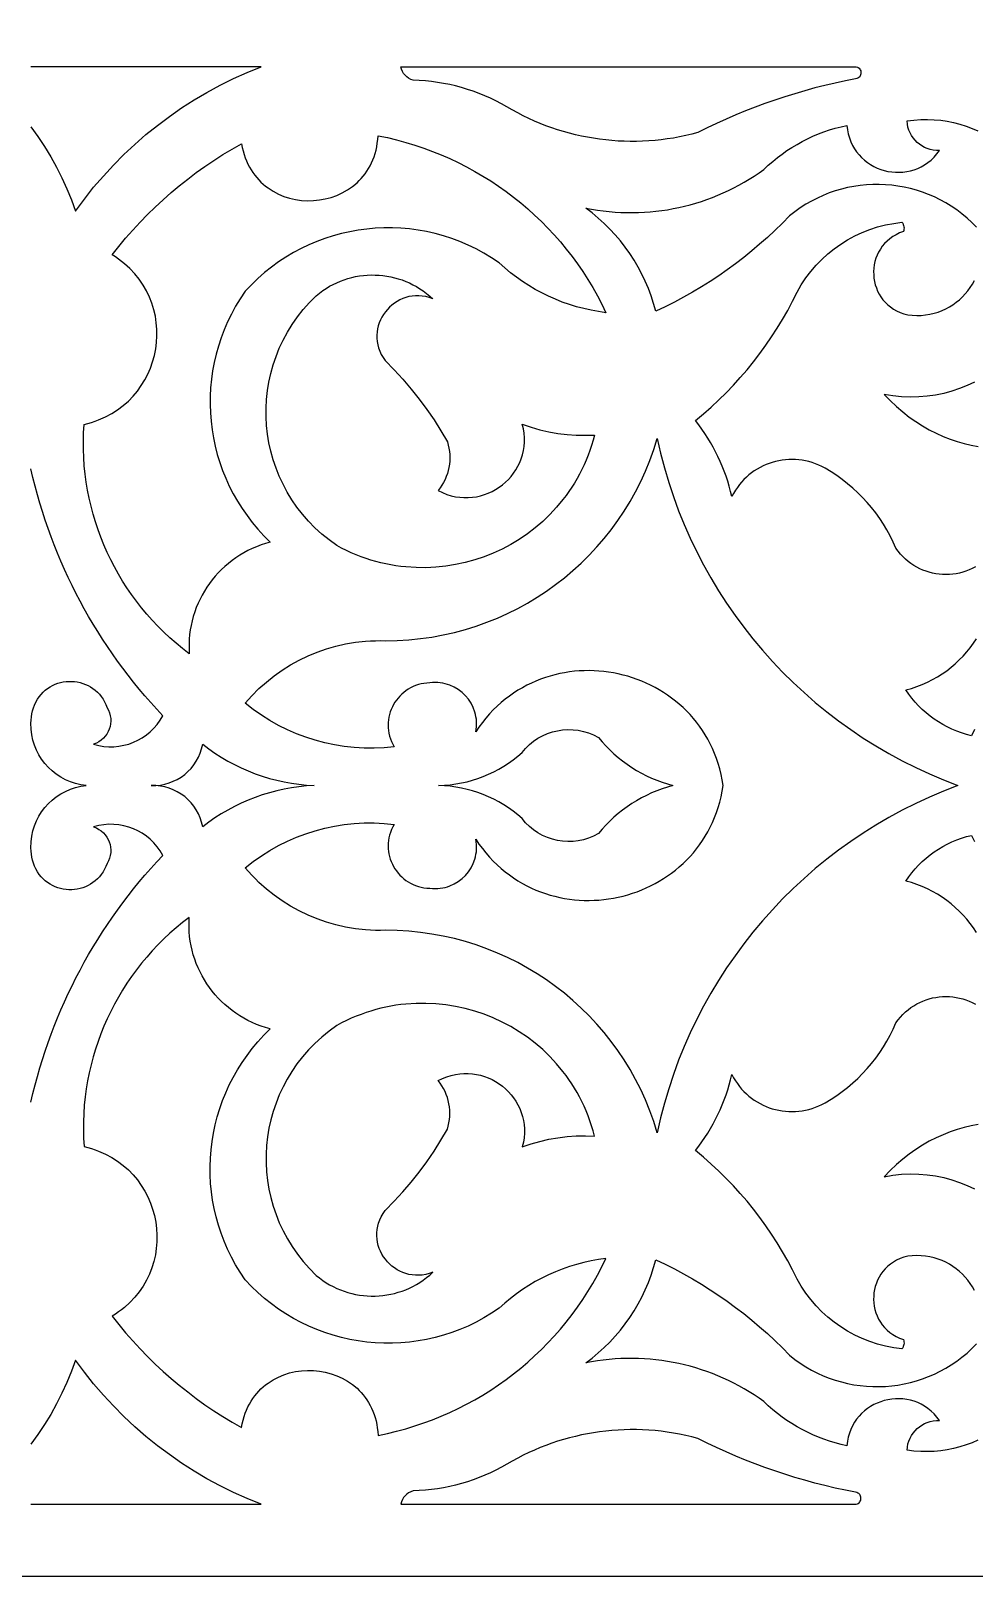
# Model space of a CAD drawing. Extents: x -350 to 350, y -250 to 250.
# Drawn here: x 3.4 to 55.9, y -194 to -108 of the extents above; entities that cross this region are included whole.
import ezdxf

# ---------------------------------------------------------------- set-up
doc = ezdxf.new("R2010")
doc.units = 0
doc.layers.add('BITMAP_LAYER', color=18, linetype='CONTINUOUS')
doc.layers.add('LAYER_2', color=174, linetype='CONTINUOUS')

msp = doc.modelspace()

# ---------------------------------------------------------------- linework, layer by layer
at = {"layer": 'BITMAP_LAYER'}
for points in [[(3.374, -113.335), (3.764, -113.877), (4.132, -114.433), (4.478, -115.002), (4.801, -115.584), (5.1, -116.179), (5.376, -116.784), (5.628, -117.4), (5.856, -118.026), (6.349, -117.356), (6.865, -116.706), (7.405, -116.076), (7.966, -115.468), (8.548, -114.881), (9.152, -114.316), (9.775, -113.774), (10.418, -113.256), (11.08, -112.76), (11.759, -112.29), (12.456, -111.843), (13.17, -111.422), (13.9, -111.027), (14.645, -110.658), (15.406, -110.316), (16.18, -110.001), (3.374, -110.001)], [(55.999, -118.929), (55.736, -118.664), (55.463, -118.414), (55.18, -118.179), (54.889, -117.96), (54.589, -117.757), (54.282, -117.569), (53.968, -117.397), (53.647, -117.241), (53.32, -117.1), (52.989, -116.975), (52.652, -116.866), (52.312, -116.773), (51.968, -116.696), (51.621, -116.634), (51.273, -116.589), (50.922, -116.56), (50.571, -116.546), (50.219, -116.549), (49.867, -116.568), (49.517, -116.603), (49.167, -116.654), (48.82, -116.721), (48.475, -116.805), (48.134, -116.905), (47.796, -117.021), (47.463, -117.154), (47.135, -117.303), (46.812, -117.468), (46.496, -117.65), (46.187, -117.849), (45.885, -118.064), (45.591, -118.296), (45.187, -118.706), (44.775, -119.106), (44.353, -119.497), (43.922, -119.877), (43.483, -120.247), (43.036, -120.607), (42.581, -120.956), (42.117, -121.295), (41.646, -121.623), (41.167, -121.94), (40.68, -122.245), (40.186, -122.54), (39.686, -122.824), (39.178, -123.096), (38.664, -123.356), (38.143, -123.605), (38.025, -123.175), (37.889, -122.753), (37.734, -122.338), (37.562, -121.931), (37.373, -121.533), (37.166, -121.144), (36.943, -120.764), (36.704, -120.394), (36.449, -120.035), (36.178, -119.687), (35.892, -119.351), (35.592, -119.027), (35.276, -118.716), (34.947, -118.417), (34.604, -118.133), (34.247, -117.862), (34.572, -117.924), (34.898, -117.977), (35.224, -118.022), (35.551, -118.057), (35.878, -118.085), (36.204, -118.103), (36.531, -118.113), (36.857, -118.115), (37.183, -118.109), (37.508, -118.093), (37.832, -118.07), (38.155, -118.038), (38.477, -117.998), (38.798, -117.95), (39.117, -117.893), (39.435, -117.828), (39.751, -117.756), (40.065, -117.675), (40.376, -117.586), (40.686, -117.488), (40.993, -117.383), (41.297, -117.27), (41.599, -117.149), (41.898, -117.02), (42.193, -116.884), (42.486, -116.739), (42.774, -116.587), (43.06, -116.426), (43.341, -116.259), (43.619, -116.083), (43.892, -115.9), (44.161, -115.709), (44.403, -115.481), (44.653, -115.262), (44.91, -115.053), (45.174, -114.854), (45.444, -114.664), (45.721, -114.484), (46.004, -114.314), (46.293, -114.154), (46.588, -114.004), (46.887, -113.865), (47.192, -113.737), (47.502, -113.619), (47.816, -113.512), (48.134, -113.416), (48.456, -113.332), (48.781, -113.258), (48.808, -113.502), (48.853, -113.734), (48.916, -113.957), (48.994, -114.168), (49.088, -114.369), (49.197, -114.558), (49.318, -114.735), (49.453, -114.901), (49.598, -115.054), (49.754, -115.195), (49.92, -115.324), (50.095, -115.44), (50.277, -115.542), (50.466, -115.631), (50.66, -115.707), (50.86, -115.768), (51.063, -115.816), (51.27, -115.849), (51.478, -115.867), (51.688, -115.87), (51.897, -115.859), (52.106, -115.831), (52.313, -115.789), (52.517, -115.73), (52.717, -115.655), (52.913, -115.563), (53.103, -115.455), (53.287, -115.329), (53.463, -115.187), (53.631, -115.027), (53.789, -114.849), (53.937, -114.653), (53.759, -114.653), (53.585, -114.635), (53.416, -114.601), (53.254, -114.55), (53.099, -114.485), (52.952, -114.405), (52.813, -114.311), (52.685, -114.206), (52.568, -114.088), (52.462, -113.96), (52.37, -113.821), (52.29, -113.673), (52.226, -113.517), (52.177, -113.354), (52.144, -113.184), (52.129, -113.008), (52.51, -112.96), (52.888, -112.933), (53.263, -112.927), (53.634, -112.941), (54, -112.975), (54.361, -113.029), (54.716, -113.101), (55.065, -113.191), (55.407, -113.299), (55.741, -113.425), (56.067, -113.567)], [(55.926, -137.833), (55.755, -137.922), (55.58, -138.001), (55.402, -138.068), (55.221, -138.126), (55.038, -138.173), (54.853, -138.209), (54.667, -138.235), (54.479, -138.251), (54.292, -138.256), (54.104, -138.251), (53.917, -138.236), (53.731, -138.211), (53.547, -138.175), (53.364, -138.13), (53.184, -138.074), (53.007, -138.007), (52.833, -137.931), (52.664, -137.845), (52.499, -137.748), (52.338, -137.642), (52.183, -137.525), (52.034, -137.399), (51.892, -137.262), (51.756, -137.116), (51.627, -136.96), (51.507, -136.793), (51.354, -136.446), (51.187, -136.105), (51.006, -135.773), (50.812, -135.449), (50.605, -135.134), (50.386, -134.827), (50.154, -134.531), (49.91, -134.244), (49.654, -133.967), (49.388, -133.701), (49.11, -133.445), (48.821, -133.201), (48.522, -132.969), (48.213, -132.748), (47.894, -132.54), (47.566, -132.345), (47.39, -132.25), (47.211, -132.166), (47.03, -132.092), (46.847, -132.028), (46.663, -131.974), (46.477, -131.93), (46.29, -131.896), (46.103, -131.872), (45.916, -131.857), (45.729, -131.852), (45.542, -131.856), (45.356, -131.869), (45.172, -131.892), (44.989, -131.923), (44.808, -131.964), (44.629, -132.013), (44.453, -132.071), (44.281, -132.137), (44.111, -132.213), (43.945, -132.296), (43.784, -132.388), (43.627, -132.488), (43.474, -132.596), (43.327, -132.712), (43.186, -132.836), (43.05, -132.968), (42.921, -133.107), (42.798, -133.254), (42.682, -133.408), (42.574, -133.569), (42.473, -133.738), (42.381, -133.914), (42.31, -133.627), (42.232, -133.342), (42.147, -133.06), (42.053, -132.78), (41.952, -132.503), (41.844, -132.23), (41.728, -131.959), (41.605, -131.692), (41.474, -131.428), (41.336, -131.167), (41.192, -130.911), (41.04, -130.658), (40.881, -130.409), (40.715, -130.164), (40.542, -129.924), (40.362, -129.688), (40.804, -129.317), (41.235, -128.935), (41.655, -128.541), (42.064, -128.137), (42.461, -127.722), (42.846, -127.297), (43.22, -126.862), (43.581, -126.417), (43.93, -125.962), (44.266, -125.498), (44.59, -125.025), (44.901, -124.543), (45.198, -124.053), (45.483, -123.554), (45.753, -123.048), (46.01, -122.533), (46.241, -122.133), (46.494, -121.75), (46.769, -121.386), (47.065, -121.041), (47.381, -120.716), (47.715, -120.411), (48.067, -120.128), (48.435, -119.867), (48.819, -119.628), (49.217, -119.412), (49.628, -119.221), (50.051, -119.055), (50.485, -118.914), (50.93, -118.799), (51.383, -118.712), (51.844, -118.652), (51.882, -118.709), (51.913, -118.77), (51.935, -118.834), (51.95, -118.899), (51.956, -118.966), (51.954, -119.034), (51.943, -119.101), (51.924, -119.167), (51.712, -119.247), (51.516, -119.341), (51.333, -119.447), (51.166, -119.566), (51.013, -119.696), (50.874, -119.836), (50.75, -119.985), (50.64, -120.142), (50.544, -120.307), (50.462, -120.477), (50.395, -120.653), (50.342, -120.832), (50.302, -121.015), (50.277, -121.201), (50.266, -121.387), (50.269, -121.574), (50.285, -121.76), (50.316, -121.944), (50.36, -122.126), (50.418, -122.304), (50.489, -122.477), (50.574, -122.645), (50.673, -122.806), (50.785, -122.96), (50.911, -123.105), (51.05, -123.241), (51.203, -123.366), (51.368, -123.48), (51.547, -123.581), (51.74, -123.669), (51.945, -123.742), (52.163, -123.8), (52.419, -123.828), (52.671, -123.839), (52.919, -123.832), (53.161, -123.809), (53.398, -123.77), (53.629, -123.716), (53.854, -123.647), (54.071, -123.564), (54.282, -123.468), (54.484, -123.359), (54.678, -123.238), (54.864, -123.105), (55.04, -122.961), (55.206, -122.806), (55.363, -122.642), (55.508, -122.469), (55.643, -122.286), (55.765, -122.096), (55.876, -121.899)], [(55.871, -127.548), (55.462, -127.741), (55.041, -127.911), (54.609, -128.056), (54.166, -128.176), (53.713, -128.269), (53.251, -128.335), (52.782, -128.374), (52.306, -128.383), (51.824, -128.363), (51.337, -128.312), (50.846, -128.23), (51.186, -128.579), (51.534, -128.905), (51.888, -129.208), (52.249, -129.489), (52.616, -129.747), (52.987, -129.984), (53.364, -130.199), (53.744, -130.392), (54.128, -130.565), (54.516, -130.718), (54.906, -130.85), (55.298, -130.963), (55.692, -131.056), (56.086, -131.129)], [(3.374, -167.624), (3.487, -167.143), (3.607, -166.664), (3.736, -166.187), (3.873, -165.714), (4.017, -165.243), (4.169, -164.775), (4.329, -164.31), (4.497, -163.847), (4.672, -163.388), (4.855, -162.932), (5.045, -162.479), (5.244, -162.03), (5.449, -161.584), (5.662, -161.141), (5.882, -160.703), (6.11, -160.268), (6.345, -159.836), (6.587, -159.409), (6.837, -158.985), (7.093, -158.566), (7.357, -158.151), (7.628, -157.74), (7.905, -157.333), (8.19, -156.931), (8.482, -156.534), (8.78, -156.141), (9.085, -155.752), (9.397, -155.369), (9.716, -154.99), (10.041, -154.617), (10.373, -154.248), (10.712, -153.885), (10.565, -153.635), (10.398, -153.403), (10.214, -153.189), (10.014, -152.993), (9.798, -152.816), (9.569, -152.659), (9.329, -152.522), (9.077, -152.405), (8.817, -152.311), (8.549, -152.238), (8.275, -152.189), (7.997, -152.162), (7.715, -152.159), (7.432, -152.181), (7.148, -152.228), (6.866, -152.301), (7.019, -152.362), (7.161, -152.438), (7.29, -152.528), (7.406, -152.631), (7.509, -152.744), (7.598, -152.867), (7.673, -152.999), (7.733, -153.137), (7.777, -153.281), (7.806, -153.43), (7.818, -153.581), (7.813, -153.733), (7.791, -153.886), (7.751, -154.037), (7.693, -154.186), (7.615, -154.331), (7.551, -154.502), (7.475, -154.662), (7.388, -154.812), (7.292, -154.952), (7.187, -155.081), (7.074, -155.2), (6.953, -155.307), (6.826, -155.405), (6.692, -155.491), (6.553, -155.567), (6.409, -155.632), (6.261, -155.687), (6.11, -155.73), (5.957, -155.763), (5.801, -155.785), (5.645, -155.796), (5.488, -155.797), (5.331, -155.786), (5.175, -155.765), (5.021, -155.732), (4.87, -155.689), (4.722, -155.634), (4.577, -155.569), (4.438, -155.492), (4.303, -155.405), (4.175, -155.306), (4.053, -155.196), (3.938, -155.075), (3.832, -154.943), (3.735, -154.8), (3.647, -154.645), (3.57, -154.479), (3.51, -154.319), (3.462, -154.155), (3.426, -153.988), (3.399, -153.818), (3.383, -153.646), (3.375, -153.474), (3.385, -153.131), (3.42, -152.826), (3.482, -152.53), (3.57, -152.245), (3.681, -151.97), (3.815, -151.708), (3.971, -151.459), (4.148, -151.226), (4.344, -151.009), (4.557, -150.809), (4.788, -150.628), (5.034, -150.466), (5.295, -150.326), (5.569, -150.208), (5.855, -150.113), (6.152, -150.044), (6.458, -150), (6.152, -149.956), (5.855, -149.887), (5.569, -149.792), (5.295, -149.674), (5.034, -149.534), (4.788, -149.372), (4.557, -149.191), (4.344, -148.991), (4.148, -148.774), (3.971, -148.541), (3.815, -148.292), (3.681, -148.03), (3.57, -147.755), (3.482, -147.47), (3.42, -147.174), (3.385, -146.869), (3.375, -146.526), (3.383, -146.354), (3.399, -146.182), (3.426, -146.012), (3.462, -145.845), (3.51, -145.681), (3.57, -145.521), (3.647, -145.355), (3.735, -145.2), (3.832, -145.057), (3.938, -144.925), (4.053, -144.804), (4.175, -144.694), (4.303, -144.595), (4.438, -144.508), (4.577, -144.431), (4.722, -144.366), (4.87, -144.311), (5.021, -144.268), (5.175, -144.235), (5.331, -144.214), (5.488, -144.203), (5.645, -144.204), (5.801, -144.215), (5.957, -144.237), (6.11, -144.27), (6.261, -144.313), (6.409, -144.368), (6.553, -144.433), (6.692, -144.509), (6.826, -144.595), (6.953, -144.693), (7.074, -144.8), (7.187, -144.919), (7.292, -145.048), (7.388, -145.188), (7.475, -145.338), (7.551, -145.498), (7.615, -145.669), (7.693, -145.814), (7.751, -145.963), (7.791, -146.114), (7.813, -146.267), (7.818, -146.419), (7.806, -146.57), (7.777, -146.719), (7.733, -146.863), (7.673, -147.001), (7.598, -147.133), (7.509, -147.256), (7.406, -147.369), (7.29, -147.472), (7.161, -147.562), (7.019, -147.638), (6.866, -147.699), (7.148, -147.772), (7.432, -147.819), (7.715, -147.841), (7.997, -147.838), (8.275, -147.811), (8.549, -147.762), (8.817, -147.689), (9.077, -147.595), (9.329, -147.478), (9.569, -147.341), (9.798, -147.184), (10.014, -147.007), (10.214, -146.811), (10.398, -146.597), (10.565, -146.365), (10.712, -146.115), (10.373, -145.752), (10.041, -145.383), (9.716, -145.01), (9.397, -144.631), (9.085, -144.248), (8.78, -143.859), (8.482, -143.466), (8.19, -143.069), (7.905, -142.667), (7.628, -142.26), (7.357, -141.849), (7.093, -141.434), (6.837, -141.015), (6.587, -140.591), (6.345, -140.164), (6.11, -139.732), (5.882, -139.297), (5.662, -138.859), (5.449, -138.416), (5.244, -137.97), (5.045, -137.521), (4.855, -137.068), (4.672, -136.612), (4.497, -136.153), (4.329, -135.69), (4.169, -135.225), (4.017, -134.757), (3.873, -134.286), (3.736, -133.813), (3.607, -133.336), (3.487, -132.857), (3.374, -132.376)], [(55.872, -146.886), (55.711, -147.227), (55.431, -147.155), (55.156, -147.071), (54.887, -146.973), (54.623, -146.863), (54.366, -146.741), (54.115, -146.608), (53.871, -146.462), (53.634, -146.306), (53.405, -146.138), (53.185, -145.96), (52.973, -145.772), (52.77, -145.573), (52.576, -145.364), (52.392, -145.146), (52.219, -144.919), (52.055, -144.682), (52.369, -144.594), (52.675, -144.492), (52.973, -144.376), (53.262, -144.247), (53.543, -144.105), (53.815, -143.95), (54.078, -143.784), (54.331, -143.607), (54.574, -143.418), (54.808, -143.219), (55.031, -143.01), (55.244, -142.792), (55.446, -142.564), (55.636, -142.327), (55.816, -142.082), (55.983, -141.829)], [(55.983, -158.171), (55.816, -157.918), (55.636, -157.673), (55.446, -157.436), (55.244, -157.208), (55.031, -156.99), (54.808, -156.781), (54.574, -156.582), (54.331, -156.393), (54.078, -156.216), (53.815, -156.05), (53.543, -155.895), (53.262, -155.753), (52.973, -155.624), (52.675, -155.508), (52.369, -155.406), (52.055, -155.318), (52.219, -155.081), (52.392, -154.854), (52.576, -154.636), (52.77, -154.427), (52.973, -154.228), (53.185, -154.04), (53.405, -153.862), (53.634, -153.694), (53.871, -153.538), (54.115, -153.392), (54.366, -153.259), (54.623, -153.137), (54.887, -153.027), (55.156, -152.929), (55.431, -152.845), (55.711, -152.773), (55.872, -153.114)], [(55.876, -178.101), (55.765, -177.904), (55.643, -177.714), (55.508, -177.531), (55.363, -177.358), (55.206, -177.194), (55.04, -177.039), (54.864, -176.895), (54.678, -176.762), (54.484, -176.641), (54.282, -176.532), (54.071, -176.436), (53.854, -176.353), (53.629, -176.284), (53.398, -176.23), (53.161, -176.191), (52.919, -176.168), (52.671, -176.161), (52.419, -176.172), (52.163, -176.2), (51.945, -176.258), (51.74, -176.331), (51.547, -176.419), (51.368, -176.52), (51.203, -176.634), (51.05, -176.759), (50.911, -176.895), (50.785, -177.04), (50.673, -177.194), (50.574, -177.355), (50.489, -177.523), (50.418, -177.696), (50.36, -177.874), (50.316, -178.056), (50.285, -178.24), (50.269, -178.426), (50.266, -178.613), (50.277, -178.799), (50.302, -178.985), (50.342, -179.168), (50.395, -179.347), (50.462, -179.523), (50.544, -179.693), (50.64, -179.858), (50.75, -180.015), (50.874, -180.164), (51.013, -180.304), (51.166, -180.434), (51.333, -180.553), (51.516, -180.659), (51.712, -180.753), (51.924, -180.833), (51.943, -180.899), (51.954, -180.966), (51.956, -181.034), (51.95, -181.101), (51.935, -181.166), (51.913, -181.23), (51.882, -181.291), (51.844, -181.348), (51.383, -181.288), (50.93, -181.201), (50.485, -181.086), (50.051, -180.945), (49.628, -180.779), (49.217, -180.588), (48.819, -180.372), (48.435, -180.133), (48.067, -179.872), (47.715, -179.589), (47.381, -179.284), (47.065, -178.959), (46.769, -178.614), (46.494, -178.25), (46.241, -177.867), (46.01, -177.467), (45.753, -176.952), (45.483, -176.446), (45.198, -175.947), (44.901, -175.457), (44.59, -174.975), (44.266, -174.502), (43.93, -174.038), (43.581, -173.583), (43.22, -173.138), (42.846, -172.703), (42.461, -172.278), (42.064, -171.863), (41.655, -171.459), (41.235, -171.065), (40.804, -170.683), (40.362, -170.312), (40.542, -170.076), (40.715, -169.836), (40.881, -169.591), (41.04, -169.342), (41.192, -169.089), (41.336, -168.833), (41.474, -168.572), (41.605, -168.308), (41.728, -168.041), (41.844, -167.77), (41.952, -167.497), (42.053, -167.22), (42.147, -166.94), (42.232, -166.658), (42.31, -166.373), (42.381, -166.086), (42.473, -166.262), (42.574, -166.431), (42.682, -166.592), (42.798, -166.746), (42.921, -166.893), (43.05, -167.032), (43.186, -167.164), (43.327, -167.288), (43.474, -167.404), (43.627, -167.512), (43.784, -167.612), (43.945, -167.704), (44.111, -167.787), (44.281, -167.863), (44.453, -167.929), (44.629, -167.987), (44.808, -168.036), (44.989, -168.077), (45.172, -168.108), (45.356, -168.131), (45.542, -168.144), (45.729, -168.148), (45.916, -168.143), (46.103, -168.128), (46.29, -168.104), (46.477, -168.07), (46.663, -168.026), (46.847, -167.972), (47.03, -167.908), (47.211, -167.834), (47.39, -167.75), (47.566, -167.655), (47.894, -167.46), (48.213, -167.252), (48.522, -167.031), (48.821, -166.799), (49.11, -166.555), (49.388, -166.299), (49.654, -166.033), (49.91, -165.756), (50.154, -165.469), (50.386, -165.173), (50.605, -164.866), (50.812, -164.551), (51.006, -164.227), (51.187, -163.895), (51.354, -163.554), (51.507, -163.207), (51.627, -163.04), (51.756, -162.884), (51.892, -162.738), (52.034, -162.601), (52.183, -162.475), (52.338, -162.358), (52.499, -162.252), (52.664, -162.155), (52.833, -162.069), (53.007, -161.993), (53.184, -161.926), (53.364, -161.87), (53.547, -161.825), (53.731, -161.789), (53.917, -161.764), (54.104, -161.749), (54.292, -161.744), (54.479, -161.749), (54.667, -161.765), (54.853, -161.791), (55.038, -161.827), (55.221, -161.874), (55.402, -161.932), (55.58, -161.999), (55.755, -162.078), (55.926, -162.167)], [(56.086, -168.871), (55.692, -168.944), (55.298, -169.037), (54.906, -169.15), (54.516, -169.282), (54.128, -169.435), (53.744, -169.608), (53.364, -169.801), (52.987, -170.016), (52.616, -170.253), (52.249, -170.511), (51.888, -170.792), (51.534, -171.095), (51.186, -171.421), (50.846, -171.77), (51.337, -171.688), (51.824, -171.637), (52.306, -171.617), (52.782, -171.626), (53.251, -171.665), (53.713, -171.731), (54.166, -171.824), (54.609, -171.944), (55.041, -172.089), (55.462, -172.259), (55.871, -172.452)], [(56.067, -186.433), (55.741, -186.575), (55.407, -186.701), (55.065, -186.809), (54.716, -186.899), (54.361, -186.971), (54, -187.025), (53.634, -187.059), (53.263, -187.073), (52.888, -187.067), (52.51, -187.04), (52.129, -186.992), (52.144, -186.816), (52.177, -186.646), (52.226, -186.483), (52.29, -186.327), (52.37, -186.179), (52.462, -186.04), (52.568, -185.912), (52.685, -185.794), (52.813, -185.689), (52.952, -185.595), (53.099, -185.515), (53.254, -185.45), (53.416, -185.399), (53.585, -185.365), (53.759, -185.347), (53.937, -185.347), (53.789, -185.151), (53.631, -184.973), (53.463, -184.813), (53.287, -184.671), (53.103, -184.545), (52.913, -184.437), (52.717, -184.345), (52.517, -184.27), (52.313, -184.211), (52.106, -184.169), (51.897, -184.141), (51.688, -184.13), (51.478, -184.133), (51.27, -184.151), (51.063, -184.184), (50.86, -184.232), (50.66, -184.293), (50.466, -184.369), (50.277, -184.458), (50.095, -184.56), (49.92, -184.676), (49.754, -184.805), (49.598, -184.946), (49.453, -185.099), (49.318, -185.265), (49.197, -185.442), (49.088, -185.631), (48.994, -185.832), (48.916, -186.043), (48.853, -186.266), (48.808, -186.498), (48.781, -186.742), (48.456, -186.668), (48.134, -186.584), (47.816, -186.488), (47.502, -186.381), (47.192, -186.263), (46.887, -186.135), (46.588, -185.996), (46.293, -185.846), (46.004, -185.686), (45.721, -185.516), (45.444, -185.336), (45.174, -185.146), (44.91, -184.947), (44.653, -184.738), (44.403, -184.519), (44.161, -184.291), (43.892, -184.1), (43.619, -183.917), (43.341, -183.741), (43.06, -183.574), (42.774, -183.413), (42.486, -183.261), (42.193, -183.116), (41.898, -182.98), (41.599, -182.851), (41.297, -182.73), (40.993, -182.617), (40.686, -182.512), (40.376, -182.414), (40.065, -182.325), (39.751, -182.244), (39.435, -182.172), (39.117, -182.107), (38.798, -182.05), (38.477, -182.002), (38.155, -181.962), (37.832, -181.93), (37.508, -181.907), (37.183, -181.891), (36.857, -181.885), (36.531, -181.887), (36.204, -181.897), (35.878, -181.915), (35.551, -181.943), (35.224, -181.978), (34.898, -182.023), (34.572, -182.076), (34.247, -182.138), (34.604, -181.867), (34.947, -181.583), (35.276, -181.284), (35.592, -180.973), (35.892, -180.649), (36.178, -180.313), (36.449, -179.965), (36.704, -179.606), (36.943, -179.236), (37.166, -178.856), (37.373, -178.467), (37.562, -178.069), (37.734, -177.662), (37.889, -177.247), (38.025, -176.825), (38.143, -176.395), (38.664, -176.644), (39.178, -176.904), (39.686, -177.176), (40.186, -177.46), (40.68, -177.755), (41.167, -178.06), (41.646, -178.377), (42.117, -178.705), (42.581, -179.044), (43.036, -179.393), (43.483, -179.753), (43.922, -180.123), (44.353, -180.503), (44.775, -180.894), (45.187, -181.294), (45.591, -181.704), (45.885, -181.936), (46.187, -182.151), (46.496, -182.35), (46.812, -182.532), (47.135, -182.697), (47.463, -182.846), (47.796, -182.979), (48.134, -183.095), (48.475, -183.195), (48.82, -183.279), (49.167, -183.346), (49.517, -183.397), (49.867, -183.432), (50.219, -183.451), (50.571, -183.454), (50.922, -183.44), (51.273, -183.411), (51.621, -183.366), (51.968, -183.304), (52.312, -183.227), (52.652, -183.134), (52.989, -183.025), (53.32, -182.9), (53.647, -182.759), (53.968, -182.603), (54.282, -182.431), (54.589, -182.243), (54.889, -182.04), (55.18, -181.821), (55.463, -181.586), (55.736, -181.336), (55.999, -181.071)], [(3.374, -189.999), (16.18, -189.999), (15.406, -189.684), (14.645, -189.342), (13.9, -188.973), (13.17, -188.578), (12.456, -188.157), (11.759, -187.71), (11.08, -187.24), (10.418, -186.744), (9.775, -186.226), (9.152, -185.684), (8.548, -185.119), (7.966, -184.532), (7.405, -183.924), (6.865, -183.294), (6.349, -182.644), (5.856, -181.974), (5.628, -182.6), (5.376, -183.216), (5.1, -183.821), (4.801, -184.416), (4.478, -184.998), (4.132, -185.567), (3.764, -186.123), (3.374, -186.665)]]:
    msp.add_lwpolyline(points, dxfattribs=at)
for points in [[(49.299, -110), (49.36, -110.017), (49.414, -110.045), (49.459, -110.081), (49.497, -110.124), (49.526, -110.172), (49.547, -110.225), (49.559, -110.281), (49.563, -110.338), (49.558, -110.394), (49.544, -110.449), (49.521, -110.501), (49.489, -110.549), (49.447, -110.59), (49.396, -110.624), (49.335, -110.649), (49.265, -110.664), (48.693, -110.778), (48.123, -110.901), (47.557, -111.034), (46.992, -111.177), (46.431, -111.331), (45.873, -111.494), (45.318, -111.667), (44.766, -111.85), (44.218, -112.043), (43.673, -112.245), (43.132, -112.457), (42.594, -112.679), (42.061, -112.91), (41.531, -113.151), (41.006, -113.402), (40.485, -113.662), (40.148, -113.75), (39.809, -113.83), (39.469, -113.9), (39.128, -113.962), (38.786, -114.016), (38.444, -114.06), (38.101, -114.096), (37.758, -114.123), (37.414, -114.141), (37.071, -114.151), (36.728, -114.152), (36.385, -114.145), (36.043, -114.129), (35.701, -114.104), (35.36, -114.071), (35.02, -114.029), (34.682, -113.979), (34.344, -113.921), (34.008, -113.854), (33.674, -113.778), (33.342, -113.694), (33.012, -113.602), (32.683, -113.501), (32.357, -113.392), (32.034, -113.275), (31.713, -113.15), (31.396, -113.016), (31.081, -112.874), (30.769, -112.724), (30.46, -112.565), (30.156, -112.399), (29.854, -112.224), (29.555, -112.055), (29.25, -111.897), (28.941, -111.748), (28.628, -111.609), (28.311, -111.48), (27.991, -111.361), (27.667, -111.253), (27.339, -111.154), (27.009, -111.066), (26.676, -110.988), (26.341, -110.92), (26.003, -110.863), (25.664, -110.817), (25.323, -110.781), (24.98, -110.756), (24.636, -110.741), (24.51, -110.698), (24.392, -110.637), (24.286, -110.56), (24.192, -110.47), (24.111, -110.367), (24.046, -110.254), (23.997, -110.132), (23.966, -110.002)], [(12.184, -142.663), (11.813, -142.378), (11.453, -142.081), (11.104, -141.775), (10.766, -141.459), (10.439, -141.134), (10.123, -140.8), (9.819, -140.456), (9.526, -140.105), (9.245, -139.745), (8.976, -139.377), (8.719, -139.002), (8.474, -138.619), (8.241, -138.229), (8.021, -137.833), (7.813, -137.43), (7.617, -137.021), (7.435, -136.607), (7.266, -136.186), (7.109, -135.761), (6.966, -135.331), (6.836, -134.896), (6.72, -134.457), (6.617, -134.015), (6.529, -133.568), (6.454, -133.118), (6.393, -132.665), (6.346, -132.21), (6.314, -131.751), (6.296, -131.291), (6.293, -130.829), (6.305, -130.366), (6.331, -129.901), (6.542, -129.849), (6.748, -129.79), (6.949, -129.725), (7.144, -129.652), (7.518, -129.488), (7.871, -129.3), (8.201, -129.089), (8.51, -128.856), (8.796, -128.604), (9.059, -128.333), (9.3, -128.046), (9.517, -127.744), (9.71, -127.429), (9.88, -127.101), (10.026, -126.763), (10.148, -126.417), (10.245, -126.063), (10.317, -125.703), (10.365, -125.34), (10.386, -124.974), (10.383, -124.607), (10.353, -124.24), (10.298, -123.876), (10.216, -123.516), (10.108, -123.161), (9.972, -122.813), (9.81, -122.473), (9.62, -122.143), (9.403, -121.825), (9.157, -121.52), (8.884, -121.23), (8.582, -120.957), (8.42, -120.826), (8.252, -120.701), (8.075, -120.58), (7.892, -120.464), (8.263, -119.994), (8.646, -119.535), (9.04, -119.086), (9.445, -118.647), (9.861, -118.219), (10.288, -117.802), (10.725, -117.396), (11.172, -117.002), (11.63, -116.619), (12.098, -116.248), (12.575, -115.888), (13.061, -115.541), (13.557, -115.206), (14.061, -114.883), (14.575, -114.573), (15.097, -114.276), (15.136, -114.483), (15.183, -114.683), (15.239, -114.876), (15.302, -115.061), (15.373, -115.24), (15.452, -115.412), (15.537, -115.576), (15.628, -115.733), (15.727, -115.884), (15.831, -116.027), (15.941, -116.164), (16.056, -116.293), (16.177, -116.416), (16.303, -116.531), (16.433, -116.64), (16.568, -116.742), (16.85, -116.924), (17.146, -117.08), (17.454, -117.208), (17.772, -117.309), (18.097, -117.383), (18.428, -117.43), (18.761, -117.45), (19.095, -117.444), (19.427, -117.411), (19.756, -117.352), (20.078, -117.266), (20.392, -117.155), (20.696, -117.018), (20.987, -116.854), (21.262, -116.665), (21.52, -116.451), (21.642, -116.334), (21.759, -116.211), (21.87, -116.081), (21.975, -115.946), (22.074, -115.804), (22.168, -115.655), (22.254, -115.501), (22.333, -115.34), (22.406, -115.173), (22.471, -115), (22.528, -114.82), (22.577, -114.634), (22.618, -114.443), (22.65, -114.245), (22.674, -114.041), (22.688, -113.831), (23.208, -113.94), (23.723, -114.064), (24.232, -114.203), (24.735, -114.356), (25.233, -114.523), (25.723, -114.705), (26.208, -114.9), (26.685, -115.11), (27.155, -115.332), (27.618, -115.568), (28.073, -115.817), (28.52, -116.078), (28.958, -116.352), (29.389, -116.639), (29.81, -116.938), (30.223, -117.249), (30.626, -117.571), (31.019, -117.905), (31.403, -118.251), (31.777, -118.607), (32.14, -118.975), (32.492, -119.353), (32.834, -119.742), (33.165, -120.141), (33.484, -120.551), (33.791, -120.97), (34.086, -121.399), (34.369, -121.837), (34.64, -122.285), (34.898, -122.742), (35.142, -123.207), (35.374, -123.682), (34.958, -123.623), (34.545, -123.548), (34.137, -123.456), (33.734, -123.349), (33.336, -123.227), (32.944, -123.089), (32.558, -122.936), (32.178, -122.768), (31.805, -122.585), (31.44, -122.388), (31.083, -122.176), (30.734, -121.95), (30.394, -121.71), (30.063, -121.457), (29.742, -121.19), (29.431, -120.91), (29.01, -120.629), (28.581, -120.37), (28.144, -120.133), (27.699, -119.918), (27.248, -119.725), (26.791, -119.554), (26.328, -119.405), (25.861, -119.277), (25.391, -119.171), (24.917, -119.087), (24.442, -119.024), (23.965, -118.982), (23.487, -118.961), (23.01, -118.962), (22.533, -118.984), (22.058, -119.026), (21.586, -119.09), (21.116, -119.174), (20.651, -119.279), (20.19, -119.405), (19.734, -119.551), (19.285, -119.718), (18.842, -119.905), (18.408, -120.113), (17.981, -120.341), (17.564, -120.588), (17.157, -120.856), (16.76, -121.144), (16.375, -121.452), (16.002, -121.779), (15.643, -122.127), (15.296, -122.494), (15.02, -122.907), (14.765, -123.329), (14.532, -123.758), (14.319, -124.195), (14.128, -124.638), (13.958, -125.086), (13.808, -125.54), (13.68, -125.997), (13.573, -126.459), (13.486, -126.923), (13.42, -127.389), (13.375, -127.857), (13.35, -128.326), (13.346, -128.794), (13.362, -129.263), (13.398, -129.729), (13.455, -130.194), (13.532, -130.656), (13.629, -131.115), (13.746, -131.57), (13.884, -132.02), (14.041, -132.464), (14.218, -132.902), (14.415, -133.334), (14.632, -133.757), (14.868, -134.173), (15.124, -134.579), (15.399, -134.976), (15.694, -135.363), (16.008, -135.739), (16.342, -136.102), (16.695, -136.454), (16.434, -136.527), (16.178, -136.612), (15.929, -136.707), (15.685, -136.811), (15.448, -136.926), (15.217, -137.051), (14.993, -137.184), (14.776, -137.327), (14.565, -137.478), (14.362, -137.637), (14.167, -137.805), (13.98, -137.98), (13.8, -138.163), (13.628, -138.353), (13.465, -138.55), (13.311, -138.753), (13.165, -138.963), (13.029, -139.179), (12.901, -139.4), (12.783, -139.627), (12.675, -139.859), (12.577, -140.096), (12.488, -140.337), (12.41, -140.583), (12.343, -140.832), (12.286, -141.085), (12.241, -141.341), (12.206, -141.601), (12.183, -141.863), (12.172, -142.128), (12.172, -142.395)], [(25.74, -122.91), (25.541, -122.84), (25.344, -122.789), (25.149, -122.756), (24.957, -122.741), (24.769, -122.741), (24.585, -122.758), (24.406, -122.79), (24.232, -122.836), (24.064, -122.895), (23.902, -122.968), (23.748, -123.053), (23.6, -123.149), (23.461, -123.256), (23.33, -123.372), (23.209, -123.498), (23.097, -123.633), (22.996, -123.775), (22.905, -123.925), (22.826, -124.08), (22.759, -124.242), (22.705, -124.408), (22.663, -124.578), (22.636, -124.752), (22.622, -124.929), (22.623, -125.107), (22.64, -125.287), (22.672, -125.467), (22.721, -125.647), (22.787, -125.826), (22.871, -126.003), (22.972, -126.178), (23.093, -126.35), (23.594, -126.861), (24.076, -127.388), (24.539, -127.931), (24.982, -128.49), (25.405, -129.064), (25.808, -129.653), (26.189, -130.256), (26.549, -130.873), (26.599, -131.048), (26.637, -131.226), (26.664, -131.404), (26.68, -131.582), (26.685, -131.761), (26.679, -131.939), (26.662, -132.116), (26.635, -132.292), (26.597, -132.466), (26.548, -132.637), (26.488, -132.805), (26.419, -132.97), (26.339, -133.131), (26.248, -133.287), (26.148, -133.439), (26.038, -133.585), (26.275, -133.7), (26.514, -133.794), (26.754, -133.869), (26.994, -133.923), (27.233, -133.959), (27.471, -133.976), (27.706, -133.976), (27.939, -133.958), (28.168, -133.923), (28.393, -133.873), (28.612, -133.807), (28.826, -133.726), (29.033, -133.631), (29.232, -133.522), (29.424, -133.4), (29.607, -133.265), (29.78, -133.119), (29.942, -132.961), (30.094, -132.792), (30.234, -132.613), (30.361, -132.425), (30.475, -132.228), (30.575, -132.022), (30.66, -131.808), (30.729, -131.587), (30.782, -131.36), (30.818, -131.126), (30.836, -130.887), (30.836, -130.643), (30.816, -130.395), (30.777, -130.143), (30.716, -129.888), (31.202, -130.054), (31.694, -130.194), (32.193, -130.309), (32.696, -130.398), (33.204, -130.461), (33.714, -130.498), (34.227, -130.508), (34.74, -130.492), (34.662, -130.782), (34.575, -131.066), (34.481, -131.346), (34.38, -131.621), (34.271, -131.89), (34.154, -132.155), (34.031, -132.415), (33.9, -132.67), (33.763, -132.92), (33.619, -133.164), (33.469, -133.403), (33.312, -133.636), (33.149, -133.864), (32.981, -134.087), (32.626, -134.515), (32.248, -134.92), (31.85, -135.302), (31.433, -135.66), (30.997, -135.993), (30.544, -136.301), (30.075, -136.583), (29.592, -136.839), (29.096, -137.068), (28.587, -137.27), (28.068, -137.444), (27.54, -137.59), (27.004, -137.706), (26.46, -137.793), (25.911, -137.85), (25.358, -137.877), (24.802, -137.872), (24.244, -137.835), (23.965, -137.805), (23.686, -137.767), (23.407, -137.72), (23.128, -137.665), (22.85, -137.602), (22.572, -137.53), (22.296, -137.45), (22.02, -137.362), (21.745, -137.265), (21.472, -137.159), (21.2, -137.044), (20.93, -136.921), (20.662, -136.788), (20.396, -136.647), (19.964, -136.334), (19.557, -136.002), (19.174, -135.651), (18.816, -135.283), (18.483, -134.9), (18.175, -134.502), (17.892, -134.09), (17.635, -133.666), (17.402, -133.23), (17.195, -132.785), (17.013, -132.33), (16.857, -131.867), (16.727, -131.398), (16.622, -130.923), (16.543, -130.444), (16.49, -129.962), (16.464, -129.477), (16.463, -128.992), (16.488, -128.506), (16.54, -128.022), (16.618, -127.541), (16.723, -127.063), (16.854, -126.59), (17.012, -126.123), (17.196, -125.663), (17.408, -125.211), (17.646, -124.768), (17.912, -124.336), (18.205, -123.916), (18.525, -123.508), (18.872, -123.115), (19.247, -122.736), (19.427, -122.591), (19.611, -122.456), (19.801, -122.33), (19.995, -122.215), (20.192, -122.109), (20.393, -122.013), (20.598, -121.926), (20.805, -121.85), (21.015, -121.783), (21.228, -121.725), (21.442, -121.678), (21.657, -121.64), (21.874, -121.612), (22.091, -121.594), (22.309, -121.585), (22.527, -121.586), (22.745, -121.597), (22.962, -121.617), (23.178, -121.647), (23.393, -121.687), (23.606, -121.736), (23.817, -121.795), (24.026, -121.863), (24.232, -121.941), (24.435, -122.029), (24.634, -122.126), (24.83, -122.233), (25.022, -122.349), (25.209, -122.475), (25.391, -122.61), (25.568, -122.755)], [(54.949, -150), (54.155, -150.309), (53.374, -150.642), (52.607, -150.998), (51.854, -151.377), (51.116, -151.778), (50.393, -152.201), (49.686, -152.645), (48.994, -153.11), (48.319, -153.596), (47.661, -154.101), (47.019, -154.626), (46.395, -155.17), (45.789, -155.733), (45.202, -156.313), (44.633, -156.911), (44.083, -157.527), (43.553, -158.159), (43.043, -158.807), (42.553, -159.471), (42.084, -160.15), (41.636, -160.844), (41.21, -161.552), (40.805, -162.275), (40.423, -163.01), (40.064, -163.759), (39.729, -164.52), (39.417, -165.293), (39.128, -166.078), (38.865, -166.874), (38.626, -167.68), (38.413, -168.497), (38.225, -169.323), (38.031, -168.703), (37.812, -168.096), (37.571, -167.502), (37.306, -166.921), (37.019, -166.355), (36.71, -165.803), (36.38, -165.266), (36.03, -164.744), (35.66, -164.238), (35.271, -163.749), (34.863, -163.277), (34.437, -162.821), (33.994, -162.384), (33.534, -161.965), (33.058, -161.564), (32.567, -161.183), (32.061, -160.821), (31.54, -160.479), (31.006, -160.158), (30.459, -159.857), (29.899, -159.579), (29.328, -159.322), (28.746, -159.087), (28.153, -158.875), (27.55, -158.687), (26.938, -158.522), (26.317, -158.382), (25.688, -158.266), (25.052, -158.175), (24.409, -158.11), (23.76, -158.071), (23.105, -158.059), (22.824, -158.065), (22.543, -158.062), (21.985, -158.033), (21.433, -157.973), (20.887, -157.882), (20.349, -157.76), (19.82, -157.609), (19.301, -157.428), (18.794, -157.219), (18.3, -156.982), (17.82, -156.717), (17.354, -156.425), (16.906, -156.106), (16.475, -155.762), (16.063, -155.392), (15.865, -155.197), (15.671, -154.997), (15.484, -154.791), (15.301, -154.578), (15.742, -154.232), (16.198, -153.911), (16.668, -153.615), (17.151, -153.344), (17.646, -153.098), (18.152, -152.878), (18.669, -152.684), (19.194, -152.516), (19.727, -152.375), (20.267, -152.261), (20.813, -152.175), (21.363, -152.116), (21.918, -152.084), (22.475, -152.081), (23.033, -152.107), (23.593, -152.161), (23.511, -152.307), (23.441, -152.455), (23.383, -152.605), (23.335, -152.756), (23.299, -152.908), (23.273, -153.06), (23.258, -153.212), (23.253, -153.363), (23.258, -153.514), (23.273, -153.663), (23.297, -153.81), (23.331, -153.955), (23.373, -154.097), (23.425, -154.237), (23.485, -154.372), (23.553, -154.504), (23.629, -154.631), (23.713, -154.753), (23.805, -154.87), (23.904, -154.981), (24.01, -155.087), (24.123, -155.185), (24.243, -155.277), (24.369, -155.361), (24.501, -155.437), (24.639, -155.505), (24.783, -155.564), (24.932, -155.614), (25.086, -155.654), (25.245, -155.685), (25.409, -155.705), (25.577, -155.714), (25.723, -155.727), (25.867, -155.732), (26.009, -155.728), (26.149, -155.716), (26.286, -155.695), (26.421, -155.666), (26.552, -155.63), (26.68, -155.586), (26.925, -155.477), (27.154, -155.342), (27.365, -155.182), (27.556, -155), (27.725, -154.798), (27.869, -154.577), (27.988, -154.341), (28.079, -154.09), (28.114, -153.961), (28.14, -153.828), (28.159, -153.693), (28.169, -153.556), (28.171, -153.417), (28.165, -153.276), (28.149, -153.134), (28.124, -152.991), (28.306, -153.256), (28.495, -153.51), (28.691, -153.753), (28.893, -153.985), (29.102, -154.205), (29.317, -154.415), (29.538, -154.614), (29.765, -154.801), (29.996, -154.978), (30.232, -155.144), (30.473, -155.3), (30.719, -155.445), (30.968, -155.579), (31.221, -155.703), (31.477, -155.816), (31.737, -155.919), (31.999, -156.012), (32.263, -156.094), (32.53, -156.166), (32.799, -156.229), (33.069, -156.281), (33.341, -156.323), (33.613, -156.356), (33.886, -156.378), (34.16, -156.391), (34.434, -156.394), (34.707, -156.388), (34.98, -156.372), (35.252, -156.346), (35.522, -156.311), (35.792, -156.267), (36.059, -156.213), (36.325, -156.15), (36.588, -156.079), (36.849, -155.998), (37.106, -155.908), (37.361, -155.809), (37.612, -155.701), (37.859, -155.584), (38.101, -155.459), (38.34, -155.325), (38.573, -155.182), (38.802, -155.031), (39.025, -154.871), (39.243, -154.703), (39.454, -154.526), (39.659, -154.342), (39.858, -154.149), (40.05, -153.948), (40.234, -153.738), (40.412, -153.521), (40.581, -153.296), (40.742, -153.063), (40.895, -152.822), (41.04, -152.574), (41.175, -152.318), (41.301, -152.054), (41.417, -151.783), (41.524, -151.504), (41.62, -151.218), (41.706, -150.924), (41.781, -150.623), (41.845, -150.315), (41.898, -150), (41.845, -149.685), (41.781, -149.377), (41.706, -149.076), (41.62, -148.782), (41.524, -148.496), (41.417, -148.217), (41.301, -147.946), (41.175, -147.682), (41.04, -147.426), (40.895, -147.178), (40.742, -146.937), (40.581, -146.704), (40.412, -146.479), (40.234, -146.262), (40.05, -146.052), (39.858, -145.851), (39.659, -145.658), (39.454, -145.474), (39.243, -145.297), (39.025, -145.129), (38.802, -144.969), (38.573, -144.818), (38.34, -144.675), (38.101, -144.541), (37.859, -144.416), (37.612, -144.299), (37.361, -144.191), (37.106, -144.092), (36.849, -144.002), (36.588, -143.921), (36.325, -143.85), (36.059, -143.787), (35.792, -143.733), (35.522, -143.689), (35.252, -143.654), (34.98, -143.628), (34.707, -143.612), (34.434, -143.606), (34.16, -143.609), (33.886, -143.622), (33.613, -143.644), (33.341, -143.677), (33.069, -143.719), (32.799, -143.771), (32.53, -143.834), (32.263, -143.906), (31.999, -143.988), (31.737, -144.081), (31.477, -144.184), (31.221, -144.297), (30.968, -144.421), (30.719, -144.555), (30.473, -144.7), (30.232, -144.856), (29.996, -145.022), (29.765, -145.199), (29.538, -145.386), (29.317, -145.585), (29.102, -145.795), (28.893, -146.015), (28.691, -146.247), (28.495, -146.49), (28.306, -146.744), (28.124, -147.009), (28.149, -146.866), (28.165, -146.724), (28.171, -146.583), (28.169, -146.444), (28.159, -146.307), (28.14, -146.172), (28.114, -146.039), (28.079, -145.91), (27.988, -145.659), (27.869, -145.423), (27.725, -145.202), (27.556, -145), (27.365, -144.818), (27.154, -144.658), (26.925, -144.523), (26.68, -144.414), (26.552, -144.37), (26.421, -144.334), (26.286, -144.305), (26.149, -144.284), (26.009, -144.272), (25.867, -144.268), (25.723, -144.273), (25.577, -144.286), (25.409, -144.295), (25.245, -144.315), (25.086, -144.346), (24.932, -144.386), (24.783, -144.436), (24.639, -144.495), (24.501, -144.563), (24.369, -144.639), (24.243, -144.723), (24.123, -144.815), (24.01, -144.913), (23.904, -145.019), (23.805, -145.13), (23.713, -145.247), (23.629, -145.369), (23.553, -145.496), (23.485, -145.628), (23.425, -145.763), (23.373, -145.903), (23.331, -146.045), (23.297, -146.19), (23.273, -146.337), (23.258, -146.486), (23.253, -146.637), (23.258, -146.788), (23.273, -146.94), (23.299, -147.092), (23.335, -147.244), (23.383, -147.395), (23.441, -147.545), (23.511, -147.693), (23.593, -147.839), (23.033, -147.893), (22.475, -147.919), (21.918, -147.916), (21.363, -147.884), (20.813, -147.825), (20.267, -147.739), (19.727, -147.625), (19.194, -147.484), (18.669, -147.316), (18.152, -147.122), (17.646, -146.902), (17.151, -146.656), (16.668, -146.385), (16.198, -146.089), (15.742, -145.768), (15.301, -145.422), (15.484, -145.209), (15.671, -145.003), (16.063, -144.608), (16.475, -144.238), (16.906, -143.894), (17.354, -143.575), (17.82, -143.283), (18.3, -143.018), (18.794, -142.781), (19.301, -142.572), (19.82, -142.391), (20.349, -142.24), (20.887, -142.118), (21.433, -142.027), (21.985, -141.967), (22.264, -141.948), (22.543, -141.938), (22.824, -141.935), (23.105, -141.941), (23.76, -141.929), (24.409, -141.89), (25.052, -141.825), (25.688, -141.734), (26.317, -141.618), (26.938, -141.478), (27.55, -141.313), (28.153, -141.125), (28.746, -140.913), (29.328, -140.678), (29.899, -140.421), (30.459, -140.143), (31.006, -139.842), (31.54, -139.521), (32.061, -139.179), (32.567, -138.817), (33.058, -138.436), (33.534, -138.035), (33.994, -137.616), (34.437, -137.179), (34.863, -136.723), (35.271, -136.251), (35.66, -135.762), (36.03, -135.256), (36.38, -134.734), (36.71, -134.197), (37.019, -133.645), (37.306, -133.079), (37.571, -132.498), (37.812, -131.904), (38.031, -131.297), (38.225, -130.677), (38.413, -131.503), (38.626, -132.32), (38.865, -133.126), (39.128, -133.922), (39.417, -134.707), (39.729, -135.48), (40.064, -136.241), (40.423, -136.99), (40.805, -137.725), (41.21, -138.448), (41.636, -139.156), (42.084, -139.85), (42.553, -140.529), (43.043, -141.193), (43.553, -141.841), (44.083, -142.473), (44.633, -143.089), (45.202, -143.687), (45.789, -144.267), (46.395, -144.83), (47.019, -145.374), (47.661, -145.899), (48.319, -146.404), (48.994, -146.89), (49.686, -147.355), (50.393, -147.799), (51.116, -148.222), (51.854, -148.623), (52.607, -149.002), (53.374, -149.358), (54.155, -149.691)], [(39.098, -150), (38.794, -150.086), (38.494, -150.184), (38.199, -150.294), (37.91, -150.414), (37.626, -150.546), (37.348, -150.689), (37.076, -150.843), (36.81, -151.007), (36.551, -151.181), (36.299, -151.366), (36.055, -151.56), (35.819, -151.765), (35.59, -151.978), (35.37, -152.201), (35.158, -152.434), (34.956, -152.675), (34.684, -152.815), (34.404, -152.929), (34.119, -153.015), (33.83, -153.074), (33.538, -153.107), (33.247, -153.115), (32.957, -153.096), (32.67, -153.053), (32.388, -152.984), (32.112, -152.891), (31.846, -152.774), (31.589, -152.633), (31.345, -152.468), (31.115, -152.28), (30.9, -152.069), (30.703, -151.836), (30.459, -151.628), (30.208, -151.43), (29.948, -151.245), (29.681, -151.072), (29.406, -150.911), (29.126, -150.763), (28.839, -150.627), (28.547, -150.504), (28.249, -150.394), (27.947, -150.297), (27.64, -150.213), (27.329, -150.143), (27.015, -150.086), (26.698, -150.043), (26.379, -150.015), (26.057, -150), (26.379, -149.985), (26.698, -149.957), (27.015, -149.914), (27.329, -149.857), (27.64, -149.787), (27.947, -149.703), (28.249, -149.606), (28.547, -149.496), (28.839, -149.373), (29.126, -149.237), (29.406, -149.089), (29.681, -148.928), (29.948, -148.755), (30.208, -148.57), (30.459, -148.372), (30.703, -148.164), (30.9, -147.931), (31.115, -147.72), (31.345, -147.532), (31.589, -147.367), (31.846, -147.226), (32.112, -147.109), (32.388, -147.016), (32.67, -146.947), (32.957, -146.904), (33.247, -146.885), (33.538, -146.893), (33.83, -146.926), (34.119, -146.985), (34.404, -147.071), (34.684, -147.185), (34.956, -147.325), (35.158, -147.566), (35.37, -147.799), (35.59, -148.022), (35.819, -148.235), (36.055, -148.44), (36.299, -148.634), (36.551, -148.819), (36.81, -148.993), (37.076, -149.157), (37.348, -149.311), (37.626, -149.454), (37.91, -149.586), (38.199, -149.706), (38.494, -149.816), (38.794, -149.914)], [(19.131, -150), (18.71, -150.026), (18.29, -150.069), (17.874, -150.128), (17.46, -150.203), (17.051, -150.294), (16.646, -150.4), (16.246, -150.523), (15.85, -150.66), (15.461, -150.813), (15.078, -150.981), (14.701, -151.164), (14.331, -151.362), (13.969, -151.574), (13.615, -151.801), (13.269, -152.043), (12.932, -152.298), (12.875, -152.046), (12.796, -151.805), (12.696, -151.574), (12.577, -151.355), (12.439, -151.149), (12.285, -150.957), (12.115, -150.779), (11.93, -150.617), (11.731, -150.472), (11.52, -150.344), (11.298, -150.235), (11.066, -150.146), (10.825, -150.076), (10.577, -150.028), (10.321, -150.003), (10.061, -150), (10.321, -149.997), (10.577, -149.972), (10.825, -149.924), (11.066, -149.854), (11.298, -149.765), (11.52, -149.656), (11.731, -149.528), (11.93, -149.383), (12.115, -149.221), (12.285, -149.043), (12.439, -148.851), (12.577, -148.645), (12.696, -148.426), (12.796, -148.195), (12.875, -147.954), (12.932, -147.702), (13.269, -147.957), (13.615, -148.199), (13.969, -148.426), (14.331, -148.638), (14.701, -148.836), (15.078, -149.019), (15.461, -149.187), (15.85, -149.34), (16.246, -149.477), (16.646, -149.6), (17.051, -149.706), (17.46, -149.797), (17.874, -149.872), (18.29, -149.931), (18.71, -149.974)], [(12.184, -157.337), (11.813, -157.622), (11.453, -157.919), (11.104, -158.225), (10.766, -158.541), (10.439, -158.866), (10.123, -159.2), (9.819, -159.544), (9.526, -159.895), (9.245, -160.255), (8.976, -160.623), (8.719, -160.998), (8.474, -161.381), (8.241, -161.771), (8.021, -162.167), (7.813, -162.57), (7.617, -162.979), (7.435, -163.393), (7.266, -163.814), (7.109, -164.239), (6.966, -164.669), (6.836, -165.104), (6.72, -165.543), (6.617, -165.985), (6.529, -166.432), (6.454, -166.882), (6.393, -167.335), (6.346, -167.79), (6.314, -168.249), (6.296, -168.709), (6.293, -169.171), (6.305, -169.634), (6.331, -170.099), (6.542, -170.151), (6.748, -170.21), (6.949, -170.275), (7.144, -170.348), (7.518, -170.512), (7.871, -170.7), (8.201, -170.911), (8.51, -171.144), (8.796, -171.396), (9.059, -171.667), (9.3, -171.954), (9.517, -172.256), (9.71, -172.571), (9.88, -172.899), (10.026, -173.237), (10.148, -173.583), (10.245, -173.937), (10.317, -174.297), (10.365, -174.66), (10.386, -175.026), (10.383, -175.393), (10.353, -175.76), (10.298, -176.124), (10.216, -176.484), (10.108, -176.839), (9.972, -177.187), (9.81, -177.527), (9.62, -177.857), (9.403, -178.175), (9.157, -178.48), (8.884, -178.77), (8.582, -179.043), (8.42, -179.174), (8.252, -179.299), (8.075, -179.42), (7.892, -179.536), (8.263, -180.006), (8.646, -180.465), (9.04, -180.914), (9.445, -181.353), (9.861, -181.781), (10.288, -182.198), (10.725, -182.604), (11.172, -182.998), (11.63, -183.381), (12.098, -183.752), (12.575, -184.112), (13.061, -184.459), (13.557, -184.794), (14.061, -185.117), (14.575, -185.427), (15.097, -185.724), (15.136, -185.517), (15.183, -185.317), (15.239, -185.124), (15.302, -184.939), (15.373, -184.76), (15.452, -184.588), (15.537, -184.424), (15.628, -184.267), (15.727, -184.116), (15.831, -183.973), (15.941, -183.836), (16.056, -183.707), (16.177, -183.584), (16.303, -183.469), (16.433, -183.36), (16.568, -183.258), (16.85, -183.076), (17.146, -182.92), (17.454, -182.792), (17.772, -182.691), (18.097, -182.617), (18.428, -182.57), (18.761, -182.55), (19.095, -182.556), (19.427, -182.589), (19.756, -182.648), (20.078, -182.734), (20.392, -182.845), (20.696, -182.982), (20.987, -183.146), (21.262, -183.335), (21.52, -183.549), (21.642, -183.666), (21.759, -183.789), (21.87, -183.919), (21.975, -184.054), (22.074, -184.196), (22.168, -184.345), (22.254, -184.499), (22.333, -184.66), (22.406, -184.827), (22.471, -185), (22.528, -185.18), (22.577, -185.366), (22.618, -185.557), (22.65, -185.755), (22.674, -185.959), (22.688, -186.169), (23.208, -186.06), (23.723, -185.936), (24.232, -185.797), (24.735, -185.644), (25.233, -185.477), (25.723, -185.295), (26.208, -185.1), (26.685, -184.89), (27.155, -184.668), (27.618, -184.432), (28.073, -184.183), (28.52, -183.922), (28.958, -183.648), (29.389, -183.361), (29.81, -183.062), (30.223, -182.751), (30.626, -182.429), (31.019, -182.095), (31.403, -181.749), (31.777, -181.393), (32.14, -181.025), (32.492, -180.647), (32.834, -180.258), (33.165, -179.859), (33.484, -179.449), (33.791, -179.03), (34.086, -178.601), (34.369, -178.163), (34.64, -177.715), (34.898, -177.258), (35.142, -176.793), (35.374, -176.318), (34.958, -176.377), (34.545, -176.452), (34.137, -176.544), (33.734, -176.651), (33.336, -176.773), (32.944, -176.911), (32.558, -177.064), (32.178, -177.232), (31.805, -177.415), (31.44, -177.612), (31.083, -177.824), (30.734, -178.05), (30.394, -178.29), (30.063, -178.543), (29.742, -178.81), (29.431, -179.09), (29.01, -179.371), (28.581, -179.63), (28.144, -179.867), (27.699, -180.082), (27.248, -180.275), (26.791, -180.446), (26.328, -180.595), (25.861, -180.723), (25.391, -180.829), (24.917, -180.913), (24.442, -180.976), (23.965, -181.018), (23.487, -181.039), (23.01, -181.038), (22.533, -181.016), (22.058, -180.974), (21.586, -180.91), (21.116, -180.826), (20.651, -180.721), (20.19, -180.595), (19.734, -180.449), (19.285, -180.282), (18.842, -180.095), (18.408, -179.887), (17.981, -179.659), (17.564, -179.412), (17.157, -179.144), (16.76, -178.856), (16.375, -178.548), (16.002, -178.221), (15.643, -177.873), (15.296, -177.506), (15.02, -177.093), (14.765, -176.671), (14.532, -176.242), (14.319, -175.805), (14.128, -175.362), (13.958, -174.914), (13.808, -174.46), (13.68, -174.003), (13.573, -173.541), (13.486, -173.077), (13.42, -172.611), (13.375, -172.143), (13.35, -171.674), (13.346, -171.206), (13.362, -170.737), (13.398, -170.271), (13.455, -169.806), (13.532, -169.344), (13.629, -168.885), (13.746, -168.43), (13.884, -167.98), (14.041, -167.536), (14.218, -167.098), (14.415, -166.666), (14.632, -166.243), (14.868, -165.827), (15.124, -165.421), (15.399, -165.024), (15.694, -164.637), (16.008, -164.261), (16.342, -163.898), (16.695, -163.546), (16.434, -163.473), (16.178, -163.388), (15.929, -163.293), (15.685, -163.189), (15.448, -163.074), (15.217, -162.949), (14.993, -162.816), (14.776, -162.673), (14.565, -162.522), (14.362, -162.363), (14.167, -162.195), (13.98, -162.02), (13.8, -161.837), (13.628, -161.647), (13.465, -161.45), (13.311, -161.247), (13.165, -161.037), (13.029, -160.821), (12.901, -160.6), (12.783, -160.373), (12.675, -160.141), (12.577, -159.904), (12.488, -159.663), (12.41, -159.417), (12.343, -159.168), (12.286, -158.915), (12.241, -158.659), (12.206, -158.399), (12.183, -158.137), (12.172, -157.872), (12.172, -157.605)], [(25.74, -177.09), (25.541, -177.16), (25.344, -177.211), (25.149, -177.244), (24.957, -177.259), (24.769, -177.259), (24.585, -177.242), (24.406, -177.21), (24.232, -177.164), (24.064, -177.105), (23.902, -177.032), (23.748, -176.947), (23.6, -176.851), (23.461, -176.744), (23.33, -176.628), (23.209, -176.502), (23.097, -176.367), (22.996, -176.225), (22.905, -176.075), (22.826, -175.92), (22.759, -175.758), (22.705, -175.592), (22.663, -175.422), (22.636, -175.248), (22.622, -175.071), (22.623, -174.893), (22.64, -174.713), (22.672, -174.533), (22.721, -174.353), (22.787, -174.174), (22.871, -173.997), (22.972, -173.822), (23.093, -173.65), (23.594, -173.139), (24.076, -172.612), (24.539, -172.069), (24.982, -171.51), (25.405, -170.936), (25.808, -170.347), (26.189, -169.744), (26.549, -169.127), (26.599, -168.952), (26.637, -168.774), (26.664, -168.596), (26.68, -168.418), (26.685, -168.239), (26.679, -168.061), (26.662, -167.884), (26.635, -167.708), (26.597, -167.534), (26.548, -167.363), (26.488, -167.195), (26.419, -167.03), (26.339, -166.869), (26.248, -166.713), (26.148, -166.561), (26.038, -166.415), (26.275, -166.3), (26.514, -166.206), (26.754, -166.131), (26.994, -166.077), (27.233, -166.041), (27.471, -166.024), (27.706, -166.024), (27.939, -166.042), (28.168, -166.077), (28.393, -166.127), (28.612, -166.193), (28.826, -166.274), (29.033, -166.369), (29.232, -166.478), (29.424, -166.6), (29.607, -166.735), (29.78, -166.881), (29.942, -167.039), (30.094, -167.208), (30.234, -167.387), (30.361, -167.575), (30.475, -167.772), (30.575, -167.978), (30.66, -168.192), (30.729, -168.413), (30.782, -168.64), (30.818, -168.874), (30.836, -169.113), (30.836, -169.357), (30.816, -169.605), (30.777, -169.857), (30.716, -170.112), (31.202, -169.946), (31.694, -169.806), (32.193, -169.691), (32.696, -169.602), (33.204, -169.539), (33.714, -169.502), (34.227, -169.492), (34.74, -169.508), (34.662, -169.218), (34.575, -168.934), (34.481, -168.654), (34.38, -168.379), (34.271, -168.11), (34.154, -167.845), (34.031, -167.585), (33.9, -167.33), (33.763, -167.08), (33.619, -166.836), (33.469, -166.597), (33.312, -166.364), (33.149, -166.136), (32.981, -165.913), (32.626, -165.485), (32.248, -165.08), (31.85, -164.698), (31.433, -164.34), (30.997, -164.007), (30.544, -163.699), (30.075, -163.417), (29.592, -163.161), (29.096, -162.932), (28.587, -162.73), (28.068, -162.556), (27.54, -162.41), (27.004, -162.294), (26.46, -162.207), (25.911, -162.15), (25.358, -162.123), (24.802, -162.128), (24.244, -162.165), (23.965, -162.195), (23.686, -162.233), (23.407, -162.28), (23.128, -162.335), (22.85, -162.398), (22.572, -162.47), (22.296, -162.55), (22.02, -162.638), (21.745, -162.735), (21.472, -162.841), (21.2, -162.956), (20.93, -163.079), (20.662, -163.212), (20.396, -163.353), (19.964, -163.666), (19.557, -163.998), (19.174, -164.349), (18.816, -164.717), (18.483, -165.1), (18.175, -165.498), (17.892, -165.91), (17.635, -166.334), (17.402, -166.77), (17.195, -167.215), (17.013, -167.67), (16.857, -168.133), (16.727, -168.602), (16.622, -169.077), (16.543, -169.556), (16.49, -170.038), (16.464, -170.523), (16.463, -171.008), (16.488, -171.494), (16.54, -171.978), (16.618, -172.459), (16.723, -172.937), (16.854, -173.41), (17.012, -173.877), (17.196, -174.337), (17.408, -174.789), (17.646, -175.232), (17.912, -175.664), (18.205, -176.084), (18.525, -176.492), (18.872, -176.885), (19.247, -177.264), (19.427, -177.409), (19.611, -177.544), (19.801, -177.67), (19.995, -177.785), (20.192, -177.891), (20.393, -177.987), (20.598, -178.074), (20.805, -178.15), (21.015, -178.217), (21.228, -178.275), (21.442, -178.322), (21.657, -178.36), (21.874, -178.388), (22.091, -178.406), (22.309, -178.415), (22.527, -178.414), (22.745, -178.403), (22.962, -178.383), (23.178, -178.353), (23.393, -178.313), (23.606, -178.264), (23.817, -178.205), (24.026, -178.137), (24.232, -178.059), (24.435, -177.971), (24.634, -177.874), (24.83, -177.767), (25.022, -177.651), (25.209, -177.525), (25.391, -177.39), (25.568, -177.245)], [(49.299, -190), (49.36, -189.983), (49.414, -189.955), (49.459, -189.919), (49.497, -189.876), (49.526, -189.828), (49.547, -189.775), (49.559, -189.719), (49.563, -189.662), (49.558, -189.606), (49.544, -189.551), (49.521, -189.499), (49.489, -189.451), (49.447, -189.41), (49.396, -189.376), (49.335, -189.351), (49.265, -189.336), (48.693, -189.222), (48.123, -189.099), (47.557, -188.966), (46.992, -188.823), (46.431, -188.669), (45.873, -188.506), (45.318, -188.333), (44.766, -188.15), (44.218, -187.957), (43.673, -187.755), (43.132, -187.543), (42.594, -187.321), (42.061, -187.09), (41.531, -186.849), (41.006, -186.598), (40.485, -186.338), (40.148, -186.25), (39.809, -186.17), (39.469, -186.1), (39.128, -186.038), (38.786, -185.984), (38.444, -185.94), (38.101, -185.904), (37.758, -185.877), (37.414, -185.859), (37.071, -185.849), (36.728, -185.848), (36.385, -185.855), (36.043, -185.871), (35.701, -185.896), (35.36, -185.929), (35.02, -185.971), (34.682, -186.021), (34.344, -186.079), (34.008, -186.146), (33.674, -186.222), (33.342, -186.306), (33.012, -186.398), (32.683, -186.499), (32.357, -186.608), (32.034, -186.725), (31.713, -186.85), (31.396, -186.984), (31.081, -187.126), (30.769, -187.276), (30.46, -187.435), (30.156, -187.601), (29.854, -187.776), (29.555, -187.945), (29.25, -188.103), (28.941, -188.252), (28.628, -188.391), (28.311, -188.52), (27.991, -188.639), (27.667, -188.747), (27.339, -188.846), (27.009, -188.934), (26.676, -189.012), (26.341, -189.08), (26.003, -189.137), (25.664, -189.183), (25.323, -189.219), (24.98, -189.244), (24.636, -189.259), (24.51, -189.302), (24.392, -189.363), (24.286, -189.44), (24.192, -189.53), (24.111, -189.633), (24.046, -189.746), (23.997, -189.868), (23.966, -189.998)]]:
    msp.add_lwpolyline(points, close=True, dxfattribs=at)
at = {"layer": 'LAYER_2'}
msp.add_lwpolyline([(294, 194), (-176.804, 194), (-294, 76.804), (-294, -194), (294, -194)], close=True, dxfattribs=at)

doc.saveas('drawing.dxf')
